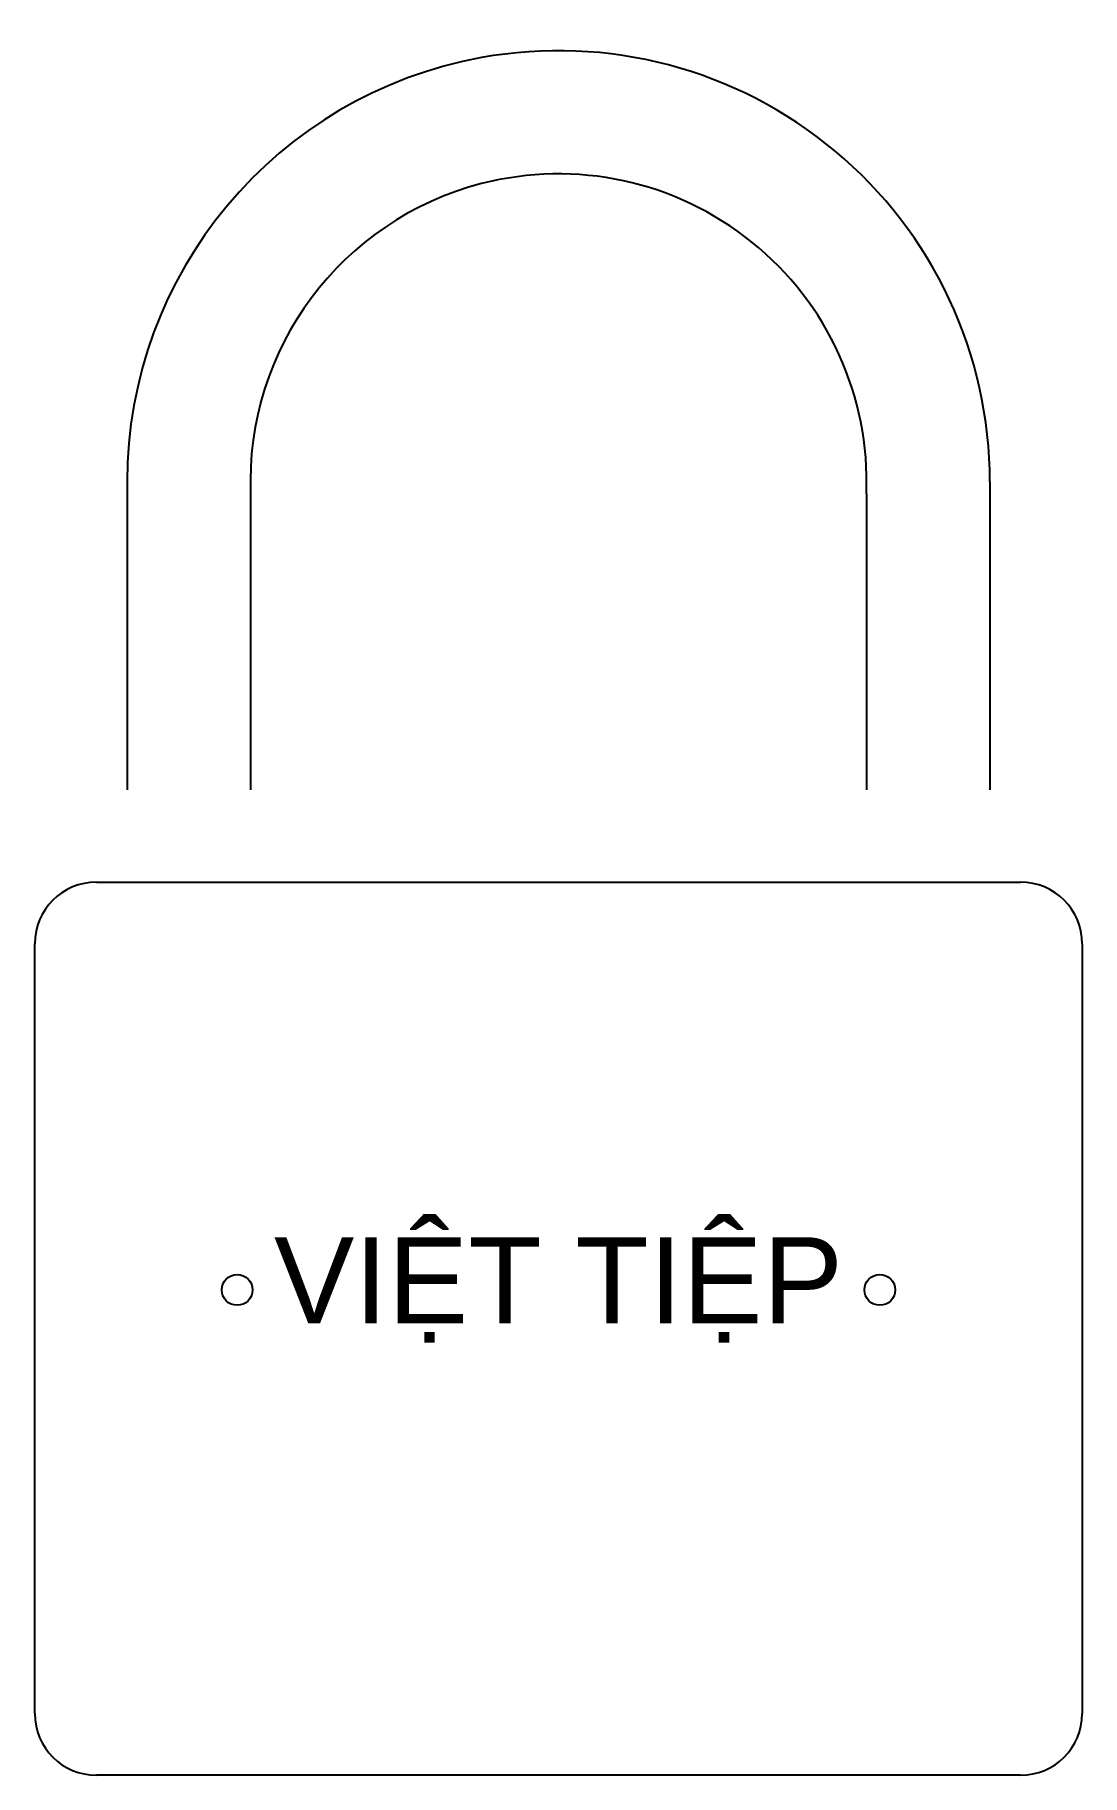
# Model space of a CAD drawing. Header units: millimetres. Extents: x 0 to 34, y 0 to 56.5.
import ezdxf

# ---------------------------------------------------------------- set-up
doc = ezdxf.new("R2010")
doc.units = ezdxf.units.MM

# ---------------------------------------------------------------- blocks, each defined once
blk = doc.blocks.new('khoa Viettep')
at = {"color": 1}
for p, q in [((-14.003, 41.997), (-14.003, 32)), ((14.003, 41.997), (14.003, 32)), ((-9.995, 41.615), (-9.995, 32)), ((9.995, 41.615), (9.995, 32)), ((-15, 29), (15, 29)), ((-17, 2), (-17, 27)), ((17, 27), (17, 2)), ((15, 0), (-15, 0))]:
    blk.add_line(p, q, dxfattribs=at)
for centre in [(-10.432, 15.759), (10.432, 15.759)]:
    blk.add_circle(centre, 0.5, dxfattribs=at)
for centre, radius, start, end in [((0, 41.997), 14.003, 360, 100.2846), ((0, 41.997), 14.003, 100.2846, 180), ((0, 41.997), 10.003, 357.8079, 104.4735), ((0, 41.997), 10.003, 104.4735, 182.1921), ((-15, 27), 2, 90, 180), ((15, 27), 2, 0, 90), ((-15, 2), 2, 180, 270), ((15, 2), 2, 270, 0)]:
    blk.add_arc(centre, radius, start, end, dxfattribs=at)
at = {"color": 1, "insert": (0, 15.759), "char_height": 2.8, "width": 22.86372, "attachment_point": 5}
blk.add_mtext('{\\f.VnArialH|b0|i0|c0|p34;viÖt tiÖp}', dxfattribs=at)

msp = doc.modelspace()

# ---------------------------------------------------------------- block references
msp.add_blockref('khoa Viettep', (17, 0))

doc.saveas('drawing.dxf')
